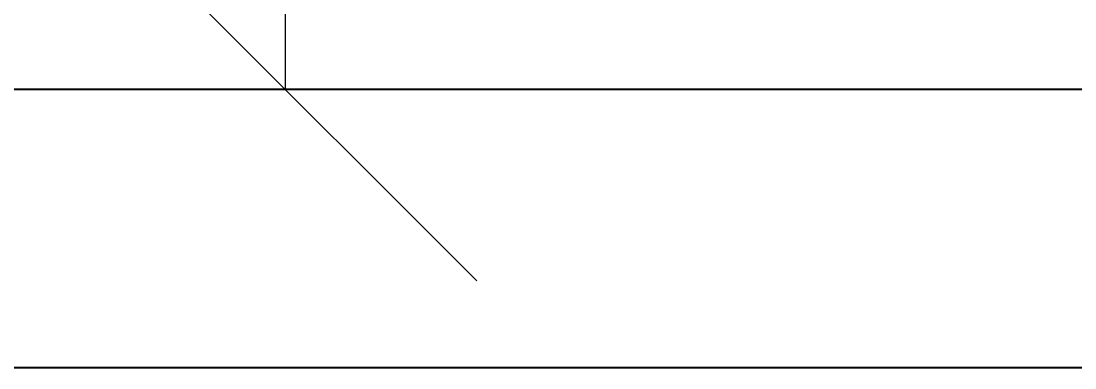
# Model space of a CAD drawing. Header units: metres. Extents: x -355 to 973, y -73 to 238.
# Drawn here: x 522.1117 to 522.4901, y 214.9348 to 215.0595 of the extents above; entities that cross this region are included whole.
import ezdxf

# ---------------------------------------------------------------- set-up
doc = ezdxf.new("R2010")
doc.units = ezdxf.units.M
doc.header["$LTSCALE"] = 3
doc.header["$MEASUREMENT"] = 0
doc.styles.get("Standard").update_dxf_attribs({"font": 'arial.ttf'})
doc.dimstyles.new('ahmad', dxfattribs={"dimtxt": 0.2, "dimasz": 0.1375, "dimexe": 0, "dimexo": 0.0625, "dimgap": 0.09, "dimtad": 0, "dimzin": 0, "dimdsep": 46, "dimtxsty": 'Standard', "dimblk": 'OBLIQUE', "dimcen": 0.09, "dimclrd": 245, "dimclrt": 61, "dimadec": 0, "dimazin": 0, "dimtfac": 1, "dimtofl": 0, "dimtmove": 0, "dimatfit": 3, "dimldrblk": 'OBLIQUE', "dimfxl": 0, "dimfxlon": 1, "dimtolj": 1, "dimtzin": 0, "dimlwd": 13, "dimarcsym": 0})

# ---------------------------------------------------------------- blocks, each defined once
blk = doc.blocks.new('_Oblique')
at = {"color": 0, "linetype": 'ByBlock', "lineweight": -2}
blk.add_line((-0.5, -0.5), (0.5, 0.5), dxfattribs=at)
blk = doc.blocks.new('*D174')
at = {"color": 245, "lineweight": 13, "transparency": 16777216}
for p, q in [((522.20661, 219.63483), (522.20661, 217.68827)), ((522.20661, 215.03483), (522.20661, 216.98139))]:
    blk.add_line(p, q, dxfattribs=at)
at = {"layer": 'Defpoints', "color": 0, "transparency": 16777216}
for p in [(522.20661, 219.63483), (522.20661, 219.63483), (522.20661, 215.03483)]:
    blk.add_point(p, dxfattribs=at)
at = {"color": 245, "lineweight": 13, "transparency": 16777216, "xscale": 0.1375, "yscale": 0.1375, "zscale": 0.1375}
for p, rotation in [((522.20661, 219.63483), 90), ((522.20661, 215.03483), 270)]:
    blk.add_blockref('_Oblique', p, dxfattribs=dict(at, rotation=rotation))
at = {"color": 61, "transparency": 16777216, "insert": (522.20661, 217.33483), "char_height": 0.2, "attachment_point": 5, "rotation": 90}
blk.add_mtext('\\A1;4.60', dxfattribs=at)

msp = doc.modelspace()

# ---------------------------------------------------------------- linework, layer by layer
for p, q in [((522.90661, 215.03483), (521.50661, 215.03483)), ((522.90661, 214.93483), (521.60661, 214.93483))]:
    msp.add_line(p, q)

# ---------------------------------------------------------------- dimensions: what is measured, and where the dimension line sits
dim = msp.add_linear_dim(base=(522.20661, 219.63483), p1=(522.20661, 215.03483), p2=(522.20661, 219.63483), angle=90, dimstyle='ahmad')
dim.commit()
dim.dimension.update_dxf_attribs({"geometry": '*D174', "text_midpoint": (522.20661, 217.33483)})

doc.saveas('drawing.dxf')
